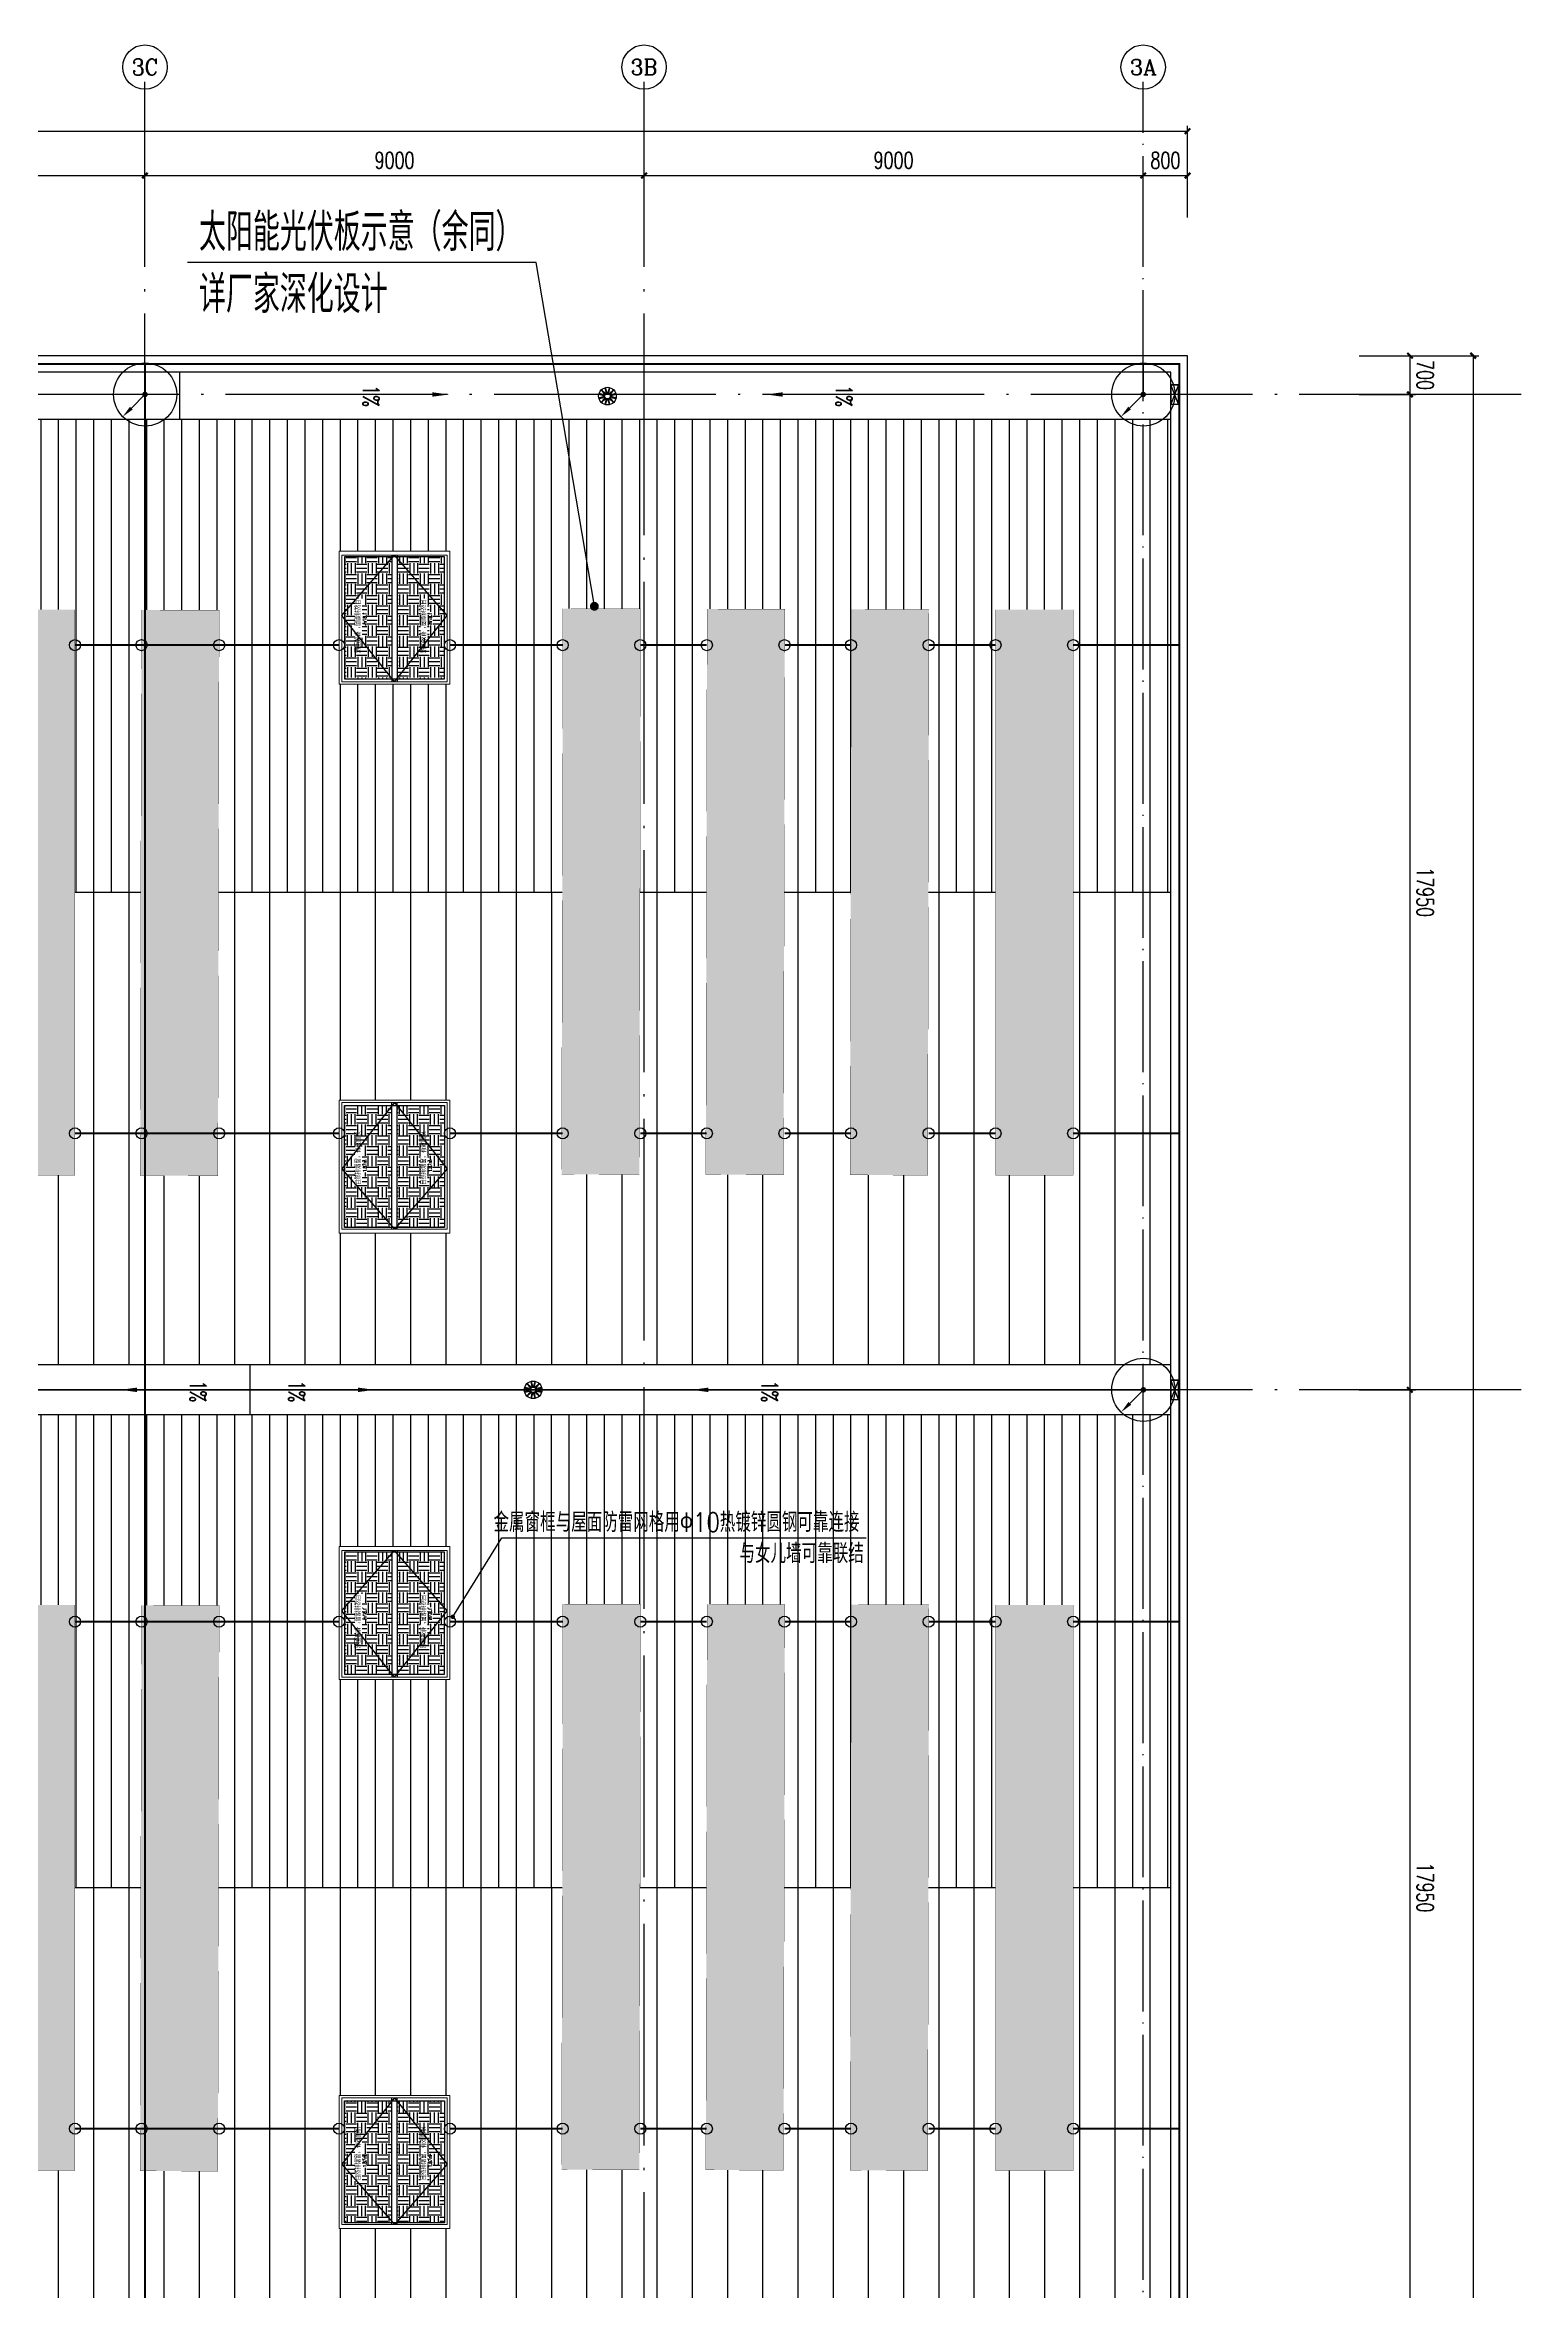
# Model space of a CAD drawing. Extents: x -1396510 to 1250330, y -1892470 to 1623980.
# Drawn here: x -148658 to -122040, y -1457473 to -1416966 of the extents above; entities that cross this region are included whole.
import ezdxf
from ezdxf.enums import TextEntityAlignment as Align

# ---------------------------------------------------------------- set-up
doc = ezdxf.new("R2010")
doc.units = 0
doc.header["$LTSCALE"] = 1000
doc.header["$MEASUREMENT"] = 0
for name, pattern in [('CENTER2', [1.125, 0.75, -0.125, 0.125, -0.125]), ('DOTE', [2.4200000000000004, 2, -0.2, 0.02, -0.2]), ('HIDDEN', [9.524999999999999, 6.35, -3.175])]:
    doc.linetypes.add(name, pattern=pattern)
doc.layers.get('Defpoints').update_dxf_attribs({"color": 210})
for name, color, linetype in [('99平面图例外参$0$A-HATCH-2', 251, 'Continuous'), ('A-AXIS-D', 1, 'Continuous'), ('A-AXIS-DOTE', 14, 'DOTE'), ('A-AXIS-SYMB', 3, 'Continuous'), ('A-DRAIN', 142, 'Continuous'), ('A-HATCH-2', 251, 'Continuous'), ('A-LIN-V', 9, 'Continuous'), ('A-SFCE', 30, 'Continuous'), ('E-电气标注', 84, 'Continuous'), ('LWIRE', 4, 'Continuous'), ('SPACE', 7, 'Continuous'), ('SPACE_HATCH', 8, 'Continuous'), ('TEL_LEAD', 3, 'Continuous'), ('WIRE-接地', 4, 'Continuous'), ('WIRE-照明', 1, 'Continuous'), ('WIRE-避雷', 4, 'Continuous'), ('参考线', 8, 'Continuous'), ('外框', 1, 'HIDDEN'), ('文本', 4, 'Continuous'), ('虹吸溢流', 3, 'Continuous'), ('虹吸雨水斗', 6, 'Continuous'), ('虹吸雨水标注XT', 7, 'Continuous')]:
    doc.layers.add(name, color=color, linetype=linetype)
doc.layers.add('A-云线2', color=3, linetype='Continuous', plot=False)
doc.layers.add('A-加建区域', color=47, linetype='Continuous', plot=False)
doc.layers.add('成型线', color=3, linetype='Continuous', lineweight=18)
doc.styles.add('_TCH_AXIS', font='COMPLEX', dxfattribs={"bigfont": 'GBCBIG'})
doc.styles.add('_TCH_DIM', font='SIMPLEX', dxfattribs={"bigfont": 'GBCBIG'})
doc.styles.add('_TCH_DIM_T3', font='SIMPLEX', dxfattribs={"width": 0.7058823529411765, "bigfont": 'GBCBIG'})
doc.styles.add('_TCH_SPACE', font='SIMPLEX', dxfattribs={"height": 5, "bigfont": 'GBCBIG'})
doc.styles.add('_TEL_DIM', font='SIMPLEX', dxfattribs={"width": 0.8, "height": 3.5, "bigfont": 'HZTXT'})
doc.styles.add('A-DIM_T3', font='SIMPLEX', dxfattribs={"width": 0.7058823529411765, "bigfont": 'GBCBIG'})
doc.styles.get("Standard").update_dxf_attribs({"font": 'gbenor.shx', "bigfont": 'gbcbig.shx'})
doc.dimstyles.new('_TCH_ARCH&&100', dxfattribs={"dimtxt": 297.5, "dimasz": 100, "dimexe": 100, "dimexo": 100, "dimgap": 126.25, "dimtad": 1, "dimdec": 0, "dimzin": 0, "dimdsep": 46, "dimtxsty": '_TCH_DIM_T3', "dimblk": 'ARCHTICK', "dimcen": 0.09, "dimclrt": 7, "dimazin": 2, "dimtfac": 1, "dimtdec": 0, "dimtix": 1, "dimtmove": 2, "dimatfit": 3, "dimfxl": 0, "dimtolj": 1, "dimtzin": 0, "dimarcsym": 0})
doc.dimstyles.new('A-DIM&&100', dxfattribs={"dimtxt": 297.5, "dimasz": 100, "dimexe": 100, "dimexo": 100, "dimgap": 126.25, "dimtad": 1, "dimdec": 0, "dimzin": 0, "dimdsep": 46, "dimtxsty": 'A-DIM_T3', "dimblk": 'ARCHTICK', "dimcen": 0.09, "dimclrt": 7, "dimazin": 2, "dimtfac": 1, "dimtdec": 0, "dimtix": 1, "dimtmove": 2, "dimatfit": 3, "dimfxl": 0, "dimtolj": 1, "dimtzin": 0, "dimarcsym": 0})
pattern_1 = [(90, (-187145.8154680913, -620719.999996184), (-317.5, 0), [])]
pattern_2 = [(90, (-187145.8154680913, -620719.999996184), (-635, 0), [])]
pattern_3 = [(0, (0, 0), (187.5, 187.5), [187.5, -187.5]), (0, (0, 70.3125), (187.5, 187.5), [187.5, -187.5]), (0, (0, 140.625), (187.5, 187.5), [187.5, -187.5]), (90, (23.4375, 164.0625), (-187.5, 187.5), [187.5, -187.5]), (90, (93.75, 164.0625), (-187.5, 187.5), [187.5, -187.5]), (90, (164.0625, 164.0625), (-187.5, 187.5), [187.5, -187.5])]

# ---------------------------------------------------------------- blocks, each defined once
blk = doc.blocks.new('_ArchTick')
at = {"color": 0, "linetype": 'ByBlock', "const_width": 0.4}
blk.add_lwpolyline([(-0.5, -0.5), (0.5, 0.5)], dxfattribs=at)
blk = doc.blocks.new('*D560')
at = {"layer": 'A-AXIS-D', "color": 0, "lineweight": -2, "transparency": 16777216}
for p, q in [((187894.184531906, 700.0000038155122), (188910.0007328114, 700.0000038155118)), ((188810.0007328114, 700.0000038155118), (188810.0007328114, -6.554211394587426e-08)), ((187894.184531906, -6.554185451625879e-08), (188910.0007328114, -6.554214227356875e-08))]:
    blk.add_line(p, q, dxfattribs=at)
at = {"layer": 'Defpoints', "color": 0, "transparency": 16777216}
for p in [(187794.184531906, 700.0000038155122), (187794.184531906, -6.55418261885643e-08), (188810.0007328114, -6.554211394587426e-08)]:
    blk.add_point(p, dxfattribs=at)
at = {"layer": 'A-AXIS-D', "color": 0, "lineweight": -2, "transparency": 16777216, "xscale": 100, "yscale": 100, "zscale": 100}
for p, rotation in [((188810.0007328114, 700.0000038155118), 90), ((188810.0007328114, -6.554211394587426e-08), 270)]:
    blk.add_blockref('_ArchTick', p, dxfattribs=dict(at, rotation=rotation))
at = {"layer": 'A-AXIS-D', "color": 7, "transparency": 16777216, "insert": (189085.0007328114, 350.0000018749852), "char_height": 297.5, "attachment_point": 5, "rotation": 270, "style": 'A-DIM_T3'}
blk.add_mtext('\\A1;700', dxfattribs=at)
blk = doc.blocks.new('*D561')
at = {"layer": 'A-AXIS-D', "color": 0, "lineweight": -2, "transparency": 16777216}
for p, q in [((187894.184531906, -6.554185451625879e-08), (188910.0007328113, -6.554214227356875e-08)), ((188810.0007328113, -6.554211394587426e-08), (188810.0007328113, -17949.99999999314)), ((187894.1845319058, -17949.99999999313), (188910.0007328113, -17949.99999999314))]:
    blk.add_line(p, q, dxfattribs=at)
at = {"layer": 'Defpoints', "color": 0, "transparency": 16777216}
for p in [(187794.184531906, -6.55418261885643e-08), (187794.1845319058, -17949.99999999313), (188810.0007328113, -17949.99999999314)]:
    blk.add_point(p, dxfattribs=at)
at = {"layer": 'A-AXIS-D', "color": 0, "lineweight": -2, "transparency": 16777216, "xscale": 100, "yscale": 100, "zscale": 100}
for p, rotation in [((188810.0007328113, -6.554211394587426e-08), 90), ((188810.0007328113, -17949.99999999314), 270)]:
    blk.add_blockref('_ArchTick', p, dxfattribs=dict(at, rotation=rotation))
at = {"layer": 'A-AXIS-D', "color": 7, "transparency": 16777216, "insert": (189085.0007328113, -8975.000000029337), "char_height": 297.5, "attachment_point": 5, "rotation": 270, "style": 'A-DIM_T3'}
blk.add_mtext('\\A1;17950', dxfattribs=at)
blk = doc.blocks.new('*D562')
at = {"layer": 'A-AXIS-D', "color": 0, "lineweight": -2, "transparency": 16777216}
for p, q in [((187894.1845319058, -17949.99999999313), (188910.0007328111, -17949.99999999314)), ((188810.0007328111, -17949.99999999314), (188810.0007328111, -35899.99999998661)), ((187894.1845319056, -35899.99999998661), (188910.0007328111, -35899.99999998661))]:
    blk.add_line(p, q, dxfattribs=at)
at = {"layer": 'Defpoints', "color": 0, "transparency": 16777216}
for p in [(187794.1845319058, -17949.99999999313), (187794.1845319056, -35899.99999998661), (188810.0007328111, -35899.99999998661)]:
    blk.add_point(p, dxfattribs=at)
at = {"layer": 'A-AXIS-D', "color": 0, "lineweight": -2, "transparency": 16777216, "xscale": 100, "yscale": 100, "zscale": 100}
for p, rotation in [((188810.0007328111, -17949.99999999314), 90), ((188810.0007328111, -35899.99999998661), 270)]:
    blk.add_blockref('_ArchTick', p, dxfattribs=dict(at, rotation=rotation))
at = {"layer": 'A-AXIS-D', "color": 7, "transparency": 16777216, "insert": (189085.0007328111, -26924.99999998987), "char_height": 297.5, "attachment_point": 5, "rotation": 270, "style": 'A-DIM_T3'}
blk.add_mtext('\\A1;17950', dxfattribs=at)
blk = doc.blocks.new('“奔腾”虹吸雨水斗')
at = {"layer": '虹吸雨水斗', "color": 8, "lineweight": 25}
for p, q in [((946944.3575006259, 86684.78362745002), (947028.0217046535, 86657.59554246908)), ((947028.0225120363, 86641.19173321455), (946944.4179662246, 86614.01900706587)), ((947032.2330254515, 86673.31093077212), (946946.2430018323, 86691.58093254315)), ((946981.5729472799, 86752.89512428427), (947040.4342308647, 86687.51744999675)), ((947051.9390358106, 86699.02171509856), (946986.60449177, 86757.83901256899)), ((947047.8582179125, 86793.27368750554), (947066.1447476526, 86707.2243189398)), ((947081.8603335525, 86711.43490229684), (947054.6876074036, 86795.03944810855)), ((947125.4522277878, 86795.09991370716), (947098.2641428069, 86711.4357096796)), ((947113.9795311099, 86707.22438888164), (947132.249532881, 86793.21441250079)), ((947193.5637246221, 86757.8844670532), (947128.1860503346, 86699.02318346837)), ((947139.6903154363, 86687.51837852233), (947198.5076129069, 86752.85292256305)), ((947233.9422878433, 86691.59919642055), (947147.8929192775, 86673.31266668047)), ((947152.1035026347, 86657.59708078073), (947235.7080484463, 86684.76980692943)), ((947235.7685140449, 86614.00518654528), (947152.1043100174, 86641.19327152622)), ((946946.1837268276, 86607.18961757475), (947032.2330953933, 86625.4761473148)), ((947040.4356992345, 86611.27043547296), (946981.6184017641, 86545.93589143225)), ((946986.5622900488, 86540.90434694209), (947051.9399643363, 86599.7656305269)), ((947066.1464835609, 86591.56442511365), (947047.87648179, 86505.5744014945)), ((947054.6737868831, 86503.68890028812), (947081.8618718641, 86587.3531043157)), ((947098.2656811185, 86587.35391169846), (947125.4384072672, 86503.74936588678)), ((947132.2677967583, 86505.51512648973), (947113.9812670184, 86591.5644950555)), ((947128.1869788602, 86599.76709889674), (947193.5215229009, 86540.94980142628)), ((947198.553067391, 86545.89368971103), (947139.6917838062, 86611.27136399854)), ((947147.8929892194, 86625.47788322317), (947233.8830128385, 86607.20788145217))]:
    blk.add_line(p, q, dxfattribs=at)
for centre, radius in [((947090.0630073354, 86649.39440699767), 149.9999999998636), ((947090.0630073354, 86649.39440699764), 47.64705882348608)]:
    blk.add_circle(centre, radius, dxfattribs=at)
for centre, start, end in [((947024.7688896961, 86649.39347772092), 291.6381690381559, 68.36747106928848), ((947033.5161781037, 86682.04066104008), 261.6381690402307, 38.36747106319988), ((947057.4151437385, 86705.94030695265), 231.638169039676, 8.367471067260695), ((947090.0620780587, 86714.68852463702), 201.6381690394507, 338.3674710638043), ((947122.7092613779, 86705.9412362294), 171.638169042018, 308.3674710654842), ((947146.6089072905, 86682.04227059458), 141.6381690427745, 278.3674710689655), ((947155.3571249748, 86649.39533627436), 111.6381690381559, 248.3674710692885), ((947033.5171073804, 86616.74654340072), 321.6381690427745, 98.36747106896546), ((947057.416753293, 86592.84757776589), 351.638169042018, 128.3674710654842), ((947090.0639366122, 86584.10028935828), 21.63816903945068, 158.3674710638043), ((947122.7108709324, 86592.84850704264), 51.63816903967597, 188.3674710672607), ((947146.6098365672, 86616.74815295523), 81.63816904023071, 218.3674710631998)]:
    blk.add_arc(centre, 8.823529411756681, start, end, dxfattribs=at)
blk = doc.blocks.new('434243')
at = {"layer": '文本', "xscale": 1.061320754715, "yscale": 1.061320754715, "zscale": 1.061320754715}
for p in [(-643680.5249859283, 528727.2514006031), (-645020.5249859309, 510807.1993738756)]:
    blk.add_blockref('“奔腾”虹吸雨水斗', p, dxfattribs=at)
blk = doc.blocks.new('w4234233')
at = {"layer": 'A-AXIS-SYMB', "color": 8}
for points in [[(355545.815468092, 826830, 0, 0, 0), (355545.815468092, 825680, 0, 80.00000000000001, 0), (355545.815468092, 825980, 0, 0, 0)], [(355545.815468092, 818809.9999923708, 0, 0, 0), (355545.815468092, 819959.9999923708, 0, 80.00000000000001, 0), (355545.815468092, 819659.9999923708, 0, 0, 0)]]:
    blk.add_lwpolyline(points, format="xyseb", dxfattribs=at)
at = {"layer": 'A-AXIS-SYMB', "color": 7, "style": '_TCH_DIM', "width": 0.7058823529411765}
for p in [(355375.815468092, 826935), (355375.815468092, 818407.4999923708)]:
    blk.add_text('1%%%', height=297.5, dxfattribs=at).set_placement(p)
blk = doc.blocks.new('溢流口')
at = {"layer": '虹吸雨水标注XT'}
for p, q in [((-250, 97.52173360239249), (250, -97.52173360242159)), ((250, 97.52173360239249), (-250, -97.52173360242159)), ((250, -97.52173360242159), (250, 97.52173360239249))]:
    blk.add_line(p, q, dxfattribs=at)
blk.add_lwpolyline([(-250, 97.52173360239249), (250, 97.52173360239249), (250, -97.52173360242159), (-250, -97.52173360242159)], close=True, dxfattribs=at)
blk = doc.blocks.new('w42343eeee')
blk.add_wipeout([(367285.36201962497, 568211.8823127225), (365883.3467330932, 568215.0626106263), (365906.4841525527, 578415.0363684269), (367306.4805506822, 578411.8606441875)]).dxf.layer = '参考线'
at = {"layer": '99平面图例外参$0$A-HATCH-2'}
h = blk.add_hatch(dxfattribs=at)
h.set_pattern_fill('ANSI33', color=256, scale=75)
h.set_pattern_definition([(45, (1135667.221463564, 924695.118585829), (-168.3798022700467, 168.3798022700468), []), (45, (1135835.601338564, 924695.118585829), (-168.3798022700467, 168.3798022700468), [119.0625000000001, -59.53125000000003])])
h.paths.add_polyline_path([(366843.004486084, 550429.953373909), (365843.0085678101, 550432.2217392924)])
h.paths.add_polyline_path([(365906.4840457473, 578415.0363686695), (367306.4804446542, 578411.8606444283), (367283.3431320193, 568211.8868932726), (365883.3467330934, 568215.0626096725)])
at = {"layer": 'E-电气标注', "color": 1, "const_width": 5}
blk.add_lwpolyline([(365906.4841525527, 578415.0363684271), (365883.3467330933, 568215.0626106265), (367283.3431312228, 568211.8868863871), (367306.4805506822, 578411.8606441878)], close=True, dxfattribs=at)
blk = doc.blocks.new('44')
blk.add_wipeout([(277495.815468091, 745319.9999961853), (279895.8547318697, 745319.9999961851), (279895.815468091, 747319.9999961852), (277495.815468091, 747319.9934126738)]).dxf.layer = '参考线'
at = {"layer": 'SPACE_HATCH'}
h = blk.add_hatch(dxfattribs=at)
h.set_pattern_fill('土壤', color=8, scale=50, style=0)
h.set_pattern_definition(pattern_3)
h.paths.add_polyline_path([(277595.8154692653, 746369.9967074657), (279795.8154657534, 746369.9967013941), (279795.8154709901, 747219.9934113587), (277595.8154675254, 747219.9934135819)])
h.paths.add_polyline_path([(278352.3530424843, 746903.9999999983), (279056.8211275907, 746903.9999999983), (279056.8211275907, 747033.9999999983), (278352.3530424843, 747033.9999999983)])
h.paths.add_polyline_path([(278591.1695850375, 746810.7899999983), (278816.5945850375, 746810.7899999983), (278816.5945850375, 746894.9649999983), (278591.1695850375, 746894.9649999983)])
h = blk.add_hatch(dxfattribs=at)
h.set_pattern_fill('土壤', color=8, scale=50, style=0)
h.set_pattern_definition(pattern_3)
h.paths.add_polyline_path([(277595.8154692836, 746269.9967013716), (279795.8154657515, 746269.9967074431), (279795.8154709901, 745420.0065810117), (277595.8154675254, 745420.0065787885)])
h.paths.add_polyline_path([(278352.3530424843, 745723.9999923721), (279056.8211275907, 745723.9999923721), (279056.8211275907, 745853.9999923721), (278352.3530424843, 745853.9999923721)])
h.paths.add_polyline_path([(278591.1695850375, 745630.7899923722), (278816.5945850375, 745630.7899923722), (278816.5945850375, 745714.9649923722), (278591.1695850375, 745714.9649923722)])
at = {"color": 2}
for p, q in [((277565.8154680911, 746369.9967044295), (279850.8154680911, 746369.9967044295)), ((277565.8154680911, 746269.9967044295), (279850.8154680911, 746269.9967044295))]:
    blk.add_line(p, q, dxfattribs=at)
at = {"layer": 'A-SFCE'}
blk.add_lwpolyline([(277595.815468091, 747219.9934126737), (279795.815468091, 747219.9934126737), (279795.815468091, 745419.9999961852), (277595.815468091, 745419.9999961852)], close=True, dxfattribs=at)
at = {"layer": '外框', "color": 8}
for points in [[(279850.815468091, 746319.9999961853), (278658.315468091, 747269.9999961852), (277565.815468091, 746319.9999961852)], [(279850.815468091, 746319.9999961853), (278658.315468091, 745369.9999961852), (277565.815468091, 746319.9999961852)]]:
    blk.add_lwpolyline(points, dxfattribs=at)
at = {"layer": '成型线'}
blk.add_line((279895.815468091, 745319.9999961852), (279895.815468091, 747319.9999961852), dxfattribs=at)
blk.add_lwpolyline([(279895.815468091, 745319.9999961852), (277495.815468091, 745319.9999961853), (277495.815468091, 747319.9999961853), (279895.815468091, 747319.9999961852)], dxfattribs=at)
blk.add_lwpolyline([(279850.815468091, 745369.9999961853), (279850.815468091, 747269.9999961853), (277565.815468091, 747269.9999961852), (277565.815468091, 745369.9999961852)], close=True, dxfattribs=at)
at = {"layer": 'SPACE', "color": 8, "style": '_TCH_SPACE'}
for p in [(278365.3530424843, 746929.9999999983), (278365.3530424843, 745749.9999923721)]:
    blk.add_text('自然排烟窗，有效面积', height=96.45390070921985, dxfattribs=at).set_placement(p)
at = {"layer": 'SPACE', "color": 8, "style": '_TCH_SPACE', "width": 0.7058823529411765}
for s, height, p in [('1.87m', 59.5, (278599.5870850375, 746827.6249999983)), ('2', 29.75, (278791.5870850375, 746862.6249999983)), ('1.87m', 59.5, (278599.5870850375, 745647.6249923721)), ('2', 29.75, (278791.5870850375, 745682.6249923721))]:
    blk.add_text(s, height=height, dxfattribs=at).set_placement(p)
blk = doc.blocks.new('*D5930')
at = {"layer": 'A-AXIS-D', "color": 0, "lineweight": -2, "transparency": 16777216}
for p, q in [((188154.184531906, 700.000003815512), (190049.6748815489, 700.0000038155114)), ((189949.6748815489, 700.0000038155114), (189949.6748815489, -72500.05200195394)), ((188154.1845319056, -72500.05200195394), (190049.6748815489, -72500.05200195394))]:
    blk.add_line(p, q, dxfattribs=at)
at = {"layer": 'Defpoints', "color": 0, "transparency": 16777216}
for p in [(188054.184531906, 700.000003815512), (188054.1845319056, -72500.05200195394), (189949.6748815489, -72500.05200195394)]:
    blk.add_point(p, dxfattribs=at)
at = {"layer": 'A-AXIS-D', "color": 0, "lineweight": -2, "transparency": 16777216, "xscale": 100, "yscale": 100, "zscale": 100}
for p, rotation in [((189949.6748815489, 700.0000038155114), 90), ((189949.6748815489, -72500.05200195394), 270)]:
    blk.add_blockref('_ArchTick', p, dxfattribs=dict(at, rotation=rotation))
at = {"layer": 'A-AXIS-D', "color": 7, "transparency": 16777216, "insert": (190224.6748815489, -35900.02599906922), "char_height": 297.5, "attachment_point": 5, "rotation": 270.00000000000153, "style": '_TCH_DIM_T3'}
blk.add_mtext('\\A1;73200', dxfattribs=at)
blk = doc.blocks.new('*D5952')
at = {"layer": 'A-AXIS-D', "color": 0, "lineweight": -2, "transparency": 16777216}
for p, q in [((156999.9999999999, 3189.775788517552), (156999.9999999999, 4047.785146990791)), ((156999.9999999999, 3947.785146990791), (165999.9999999998, 3947.785146990791)), ((165999.9999999998, 3189.775788517552), (165999.9999999998, 4047.785146990791))]:
    blk.add_line(p, q, dxfattribs=at)
at = {"layer": 'Defpoints', "color": 0, "transparency": 16777216}
for p in [(165999.9999999998, 3947.785146990791), (156999.9999999999, 3089.775788517552), (165999.9999999998, 3089.775788517552)]:
    blk.add_point(p, dxfattribs=at)
at = {"layer": 'A-AXIS-D', "color": 0, "lineweight": -2, "transparency": 16777216, "xscale": 100, "yscale": 100, "zscale": 100, "rotation": 180}
blk.add_blockref('_ArchTick', (156999.9999999999, 3947.785146990791), dxfattribs=at)
at = {"layer": 'A-AXIS-D', "color": 0, "lineweight": -2, "transparency": 16777216, "xscale": 100, "yscale": 100, "zscale": 100}
blk.add_blockref('_ArchTick', (165999.9999999998, 3947.785146990791), dxfattribs=at)
at = {"layer": 'A-AXIS-D', "color": 7, "transparency": 16777216, "insert": (161499.9999999998, 4222.785146990791), "char_height": 297.5, "attachment_point": 5, "style": '_TCH_DIM_T3'}
blk.add_mtext('\\A1;9000', dxfattribs=at)
blk = doc.blocks.new('*D5953')
at = {"layer": 'A-AXIS-D', "color": 0, "lineweight": -2, "transparency": 16777216}
for p, q in [((165999.9999999998, 3189.775788517552), (165999.9999999998, 4047.785146990791)), ((165999.9999999998, 3947.785146990791), (174999.9999999998, 3947.785146990791)), ((174999.9999999998, 3189.775788517552), (174999.9999999998, 4047.785146990791))]:
    blk.add_line(p, q, dxfattribs=at)
at = {"layer": 'Defpoints', "color": 0, "transparency": 16777216}
for p in [(174999.9999999998, 3947.785146990791), (165999.9999999998, 3089.775788517552), (174999.9999999998, 3089.775788517552)]:
    blk.add_point(p, dxfattribs=at)
at = {"layer": 'A-AXIS-D', "color": 0, "lineweight": -2, "transparency": 16777216, "xscale": 100, "yscale": 100, "zscale": 100, "rotation": 180}
blk.add_blockref('_ArchTick', (165999.9999999998, 3947.785146990791), dxfattribs=at)
at = {"layer": 'A-AXIS-D', "color": 0, "lineweight": -2, "transparency": 16777216, "xscale": 100, "yscale": 100, "zscale": 100}
blk.add_blockref('_ArchTick', (174999.9999999998, 3947.785146990791), dxfattribs=at)
at = {"layer": 'A-AXIS-D', "color": 7, "transparency": 16777216, "insert": (170499.9999999998, 4222.785146990791), "char_height": 297.5, "attachment_point": 5, "style": '_TCH_DIM_T3'}
blk.add_mtext('\\A1;9000', dxfattribs=at)
blk = doc.blocks.new('*D5954')
at = {"layer": 'A-AXIS-D', "color": 0, "lineweight": -2, "transparency": 16777216}
for p, q in [((174999.9999999998, 3189.775788517552), (174999.9999999998, 4047.785146990791)), ((174999.9999999998, 3947.785146990791), (183999.9999999999, 3947.785146990791)), ((183999.9999999999, 3189.775788517552), (183999.9999999999, 4047.785146990791))]:
    blk.add_line(p, q, dxfattribs=at)
at = {"layer": 'Defpoints', "color": 0, "transparency": 16777216}
for p in [(183999.9999999999, 3947.785146990791), (174999.9999999998, 3089.775788517552), (183999.9999999999, 3089.775788517552)]:
    blk.add_point(p, dxfattribs=at)
at = {"layer": 'A-AXIS-D', "color": 0, "lineweight": -2, "transparency": 16777216, "xscale": 100, "yscale": 100, "zscale": 100, "rotation": 180}
blk.add_blockref('_ArchTick', (174999.9999999998, 3947.785146990791), dxfattribs=at)
at = {"layer": 'A-AXIS-D', "color": 0, "lineweight": -2, "transparency": 16777216, "xscale": 100, "yscale": 100, "zscale": 100}
blk.add_blockref('_ArchTick', (183999.9999999999, 3947.785146990791), dxfattribs=at)
at = {"layer": 'A-AXIS-D', "color": 7, "transparency": 16777216, "insert": (179499.9999999998, 4222.785146990791), "char_height": 297.5, "attachment_point": 5, "style": '_TCH_DIM_T3'}
blk.add_mtext('\\A1;9000', dxfattribs=at)
blk = doc.blocks.new('*D5955')
at = {"layer": 'A-AXIS-D', "color": 0, "lineweight": -2, "transparency": 16777216}
for p, q in [((183999.9999999999, 3189.775788517552), (183999.9999999999, 4047.785146990791)), ((183999.9999999999, 3947.785146990791), (184799.9999921249, 3947.785146990791)), ((184799.9999921249, 3189.775788517552), (184799.9999921249, 4047.785146990791))]:
    blk.add_line(p, q, dxfattribs=at)
at = {"layer": 'Defpoints', "color": 0, "transparency": 16777216}
for p in [(184799.9999921249, 3947.785146990791), (183999.9999999999, 3089.775788517552), (184799.9999921249, 3089.775788517552)]:
    blk.add_point(p, dxfattribs=at)
at = {"layer": 'A-AXIS-D', "color": 0, "lineweight": -2, "transparency": 16777216, "xscale": 100, "yscale": 100, "zscale": 100, "rotation": 180}
blk.add_blockref('_ArchTick', (183999.9999999999, 3947.785146990791), dxfattribs=at)
at = {"layer": 'A-AXIS-D', "color": 0, "lineweight": -2, "transparency": 16777216, "xscale": 100, "yscale": 100, "zscale": 100}
blk.add_blockref('_ArchTick', (184799.9999921249, 3947.785146990791), dxfattribs=at)
at = {"layer": 'A-AXIS-D', "color": 7, "transparency": 16777216, "insert": (184399.9999960624, 4222.785146990791), "char_height": 297.5, "attachment_point": 5, "style": '_TCH_DIM_T3'}
blk.add_mtext('\\A1;800', dxfattribs=at)
blk = doc.blocks.new('*D5956')
at = {"layer": 'A-AXIS-D', "color": 0, "lineweight": -2, "transparency": 16777216}
for p, q in [((-900.0000002816089, 3289.775788517552), (-900.0000002816088, 4847.785146990791)), ((-900.0000002816088, 4747.785146990791), (184799.9999921249, 4747.785146990791)), ((184799.9999921249, 3289.775788517552), (184799.9999921249, 4847.785146990791))]:
    blk.add_line(p, q, dxfattribs=at)
at = {"layer": 'Defpoints', "color": 0, "transparency": 16777216}
for p in [(184799.9999921249, 4747.785146990791), (-900.0000002816089, 3189.775788517552), (184799.9999921249, 3189.775788517552)]:
    blk.add_point(p, dxfattribs=at)
at = {"layer": 'A-AXIS-D', "color": 0, "lineweight": -2, "transparency": 16777216, "xscale": 100, "yscale": 100, "zscale": 100, "rotation": 180}
blk.add_blockref('_ArchTick', (-900.0000002816088, 4747.785146990791), dxfattribs=at)
at = {"layer": 'A-AXIS-D', "color": 0, "lineweight": -2, "transparency": 16777216, "xscale": 100, "yscale": 100, "zscale": 100}
blk.add_blockref('_ArchTick', (184799.9999921249, 4747.785146990791), dxfattribs=at)
at = {"layer": 'A-AXIS-D', "color": 7, "transparency": 16777216, "insert": (91949.99999592164, 5022.785146990791), "char_height": 297.5, "attachment_point": 5, "style": '_TCH_DIM_T3'}
blk.add_mtext('\\A1;185700', dxfattribs=at)
blk = doc.blocks.new('$TelecSys$00000080')
for p, q in [((-0.7000000000007276, -0.7000000000007276), (0, 0)), ((0.1041666666678793, 0.1041666666660603), (0.1041666666678793, 0.1041666666660603)), ((-0.1041666666678793, -0.1041666666660603), (-0.1041666666678793, -0.1041666666660603))]:
    blk.add_line(p, q)
at = {"const_width": 0.1425}
blk.add_lwpolyline([(0.07125000000087311, 0, 1), (-0.07125000000087311, 0, 1)], format="xyb", close=True, dxfattribs=at)
blk.add_solid([(-0.6300000000010186, -0.7700000000004366), (-0.7700000000004366, -0.6299999999991996), (-1.150000000001455, -1.149999999999636)])
at = {"width": 0.8, "flags": 9}
blk.add_attdef('A', (0, 0), '', height=2e-05, rotation=180, dxfattribs=at)
blk = doc.blocks.new('$TelecSys$00000010')
blk.add_circle((0, 0, 1e-08), 1)
blk = doc.blocks.new('世赫3#厂房屋顶0821')
at = {"layer": 'A-HATCH-2'}
h = blk.add_hatch(dxfattribs=at)
h.set_pattern_fill('ANSI31', color=256, scale=200, angle=45)
h.set_pattern_definition(pattern_1)
h.paths.add_polyline_path([(46734.18453190825, -8975.000000014435), (179269.9021702178, -8975.000000044238), (184500.0000216862, -8975.000000029337), (184500.0000243643, -450.000000057742), (17311.08193592611, -450.000000057742), (14639.25533946475, -8684.62378295639), (14545.03914693312, -8975.000000029337)])
h = blk.add_hatch(dxfattribs=at)
h.set_pattern_fill('ANSI31', color=256, scale=400, angle=45)
h.set_pattern_definition(pattern_2)
h.paths.add_polyline_path([(46734.18453190825, -8975.000000044238), (179269.9021702178, -8975.000000014435), (184500.0000140453, -8975.000000029337), (184500.0000243643, -17500.00000000093), (11778.99635794014, -17500.00000000093), (14545.03914693312, -8975.000000029337), (34104.18453190872, -8975.000000029337)])
h = blk.add_hatch(dxfattribs=at)
h.set_pattern_fill('ANSI31', color=256, scale=200, angle=45)
h.set_pattern_definition(pattern_1)
h.paths.add_polyline_path([(46734.184516676, -26924.99999995762), (179269.9021549856, -26924.99999998743), (184500.0000064539, -26924.99999997253), (184500.0000091321, -18400.00000000093), (11486.98011042085, -18400.00000000093), (8732.433071799227, -26889.56986407412), (13809.11440937012, -26924.99999997253)])
h = blk.add_hatch(dxfattribs=at)
h.set_pattern_fill('ANSI31', color=256, scale=400, angle=45)
h.set_pattern_definition(pattern_2)
h.paths.add_polyline_path([(46734.184516676, -26924.99999998743), (179269.9021549856, -26924.99999995762), (184499.999998813, -26924.99999997253), (184500.0000091321, -35449.99999994412), (5954.894532416365, -35450.00000000128), (8720.937321418663, -26925.00000000105), (34104.18451667647, -26924.99999997253)])
at = {"layer": 'A-AXIS-D'}
for centre in [(166000.0000000002, 5903.960313379182), (175000.0000000002, 5903.960313379182), (184000, 5903.960313379182)]:
    blk.add_circle(centre, 400, dxfattribs=at)
at = {"layer": 'A-AXIS-DOTE', "color": 8, "ltscale": 2}
for p, q in [((166000, -79979.99999618402), (166000, 5640.000003815978)), ((175000, -79979.99999618402), (175000, 5640.000003815978)), ((190814.1845319087, -9.313225746154785e-10), (-5155.815468091285, 0)), ((190814.1845319087, -17950.00000000093), (-5155.815468091285, -17950))]:
    blk.add_line(p, q, dxfattribs=at)
at = {"layer": 'A-AXIS-DOTE', "color": 8}
blk.add_line((183999.9999999998, -79979.99999618402), (184000, 5640.000003815978), dxfattribs=at)
at = {"layer": 'A-AXIS-SYMB', "color": 8}
blk.add_line((173054.1845319087, 2380.000003815978), (166764.1845319087, 2380.000003815978), dxfattribs=at)
at = {"layer": 'A-DRAIN'}
for p, q in [((166620.0000000024, 399.9536194166867), (166620.0000000024, -450.000000057742)), ((167900.0000000015, -18400.00000000093), (167900.0000000015, -17500.00000000093))]:
    blk.add_line(p, q, dxfattribs=at)
at = {"layer": 'A-LIN-V'}
for points in [[(184499.9999999998, -450.000000057742), (17311.08193592611, -450.000000057742), (11778.99635794014, -17500.00000000093)], [(184499.9999999998, -17500.00000000093), (11778.99635794014, -17500.00000000093)], [(184499.9999999998, -18400.00000000093), (11486.98011042085, -18400.00000000093)]]:
    blk.add_lwpolyline(points, dxfattribs=at)
at = {"layer": 'A-SFCE'}
for points in [[(184800.0000052028, -72499.99999714294), (184800.0000153922, 699.947997125797), (16632.89277716144, 700.0000039680162), (-899.9999227537774, -53336.73104772158), (-899.9999227537774, -54350.00000000058), (-300.0002615137491, -54350.00000000058)], [(-599.9999214824056, -56150.0000000007), (-599.9998494340107, -72200.05200102099), (184500.0000052445, -72200.05202678673), (184500.0000153503, 399.9480899028713), (16850.95031567826, 399.9999365322292), (-599.9999227537774, -53384.18278621556), (-599.9999227537774, -54050.00000000058), (-300.0002615137491, -54050.00000000058)], [(13809.11442460236, -8975.000000029337), (184500.0000149661, -8975.000000029337)], [(7976.909604713204, -26925.00000000105), (184500.0000149661, -26925.00000000105)]]:
    blk.add_lwpolyline(points, dxfattribs=at)
at = {"layer": 'A-加建区域', "color": 8, "rotation": 270}
for p in [(-648479.999996183, 355545.8154680914), (-660125.8154642768, 337595.8154680914), (-649819.9999961855, 337595.8154680914)]:
    blk.add_blockref('w4234233', p, dxfattribs=at)
at = {"layer": '虹吸溢流', "ltscale": 200, "xscale": -0.70754716981, "yscale": 0.70754716981, "zscale": 0.70754716981, "rotation": 270}
for p in [(184569.001231906, -9.313225746154785e-10), (184569.0012319058, -17950.00000000093)]:
    blk.add_blockref('溢流口', p, dxfattribs=at)
at = {"layer": '虹吸雨水斗'}
blk.add_blockref('434243', (-187145.8154680913, -620719.999996184), dxfattribs=at)
at = {"layer": 'A-AXIS-D', "color": 7, "style": '_TCH_AXIS'}
for s, height, p, p2 in [('3C', 294.2760132042729, (165761.7765607396, 5756.822306777046), (166238.2234392608, 5756.822306777046)), ('3B', 282.1677742934883, (174758.1419077487, 5762.876426232438), (175241.8580922518, 5762.876426232438)), ('3A', 276.4190908966939, (183756.4879437339, 5765.750767930836), (184243.5120562661, 5765.750767930836))]:
    blk.add_text(s, height=height, dxfattribs=at).set_placement(p, p2, align=Align.FIT)
at = {"layer": 'A-AXIS-SYMB', "color": 7, "style": '_TCH_DIM'}
for s, p in [('太阳能光伏板示意（余同）', (166974.1845319087, 2590.000003815978)), ('详厂家深化设计', (166974.1845319087, 1470.000003815978))]:
    blk.add_text(s, height=675.177304964539, dxfattribs=at).set_placement(p)
at = {"layer": 'A-AXIS-D'}
for base, p1, p2, picture, middle in [((184799.9999921249, 4747.785146990791), (-900.0000002816089, 3189.775788517552), (184799.9999921249, 3189.775788517552), '*D5956', (91949.99999592164, 5022.785146990791)), ((165999.9999999998, 3947.785146990791), (156999.9999999999, 3089.775788517552), (165999.9999999998, 3089.775788517552), '*D5952', (161499.9999999998, 4222.785146990791)), ((174999.9999999998, 3947.785146990791), (165999.9999999998, 3089.775788517552), (174999.9999999998, 3089.775788517552), '*D5953', (170499.9999999998, 4222.785146990791)), ((183999.9999999999, 3947.785146990791), (174999.9999999998, 3089.775788517552), (183999.9999999999, 3089.775788517552), '*D5954', (179499.9999999998, 4222.785146990791)), ((184799.9999921249, 3947.785146990791), (183999.9999999999, 3089.775788517552), (184799.9999921249, 3089.775788517552), '*D5955', (184399.9999960624, 4222.785146990791))]:
    dim = blk.add_linear_dim(base=base, p1=p1, p2=p2, angle=0, dimstyle='_TCH_ARCH&&100', dxfattribs=at)
    dim.commit()
    dim.dimension.update_dxf_attribs({"geometry": picture, "text_midpoint": middle, "dimtype": 161})
for base, p1, p2, angle, picture, middle in [((188810.0007328114, -6.554211394587426e-08), (187794.184531906, 700.0000038155122), (187794.184531906, -6.55418261885643e-08), 270, '*D560', (189085.0007328114, 350.0000018749852)), ((188810.0007328113, -17949.99999999314), (187794.184531906, -6.55418261885643e-08), (187794.1845319058, -17949.99999999313), 269.9999999999993, '*D561', (189085.0007328113, -8975.000000029337)), ((188810.0007328111, -35899.99999998661), (187794.1845319058, -17949.99999999313), (187794.1845319056, -35899.99999998661), 269.9999999999993, '*D562', (189085.0007328111, -26924.99999998987))]:
    dim = blk.add_linear_dim(base=base, p1=p1, p2=p2, angle=angle, dimstyle='A-DIM&&100', override={"dimgap": 0}, dxfattribs=at)
    dim.commit()
    dim.dimension.update_dxf_attribs({"geometry": picture, "text_midpoint": middle, "dimtype": 129, "text_rotation": 270})
dim = blk.add_linear_dim(base=(189949.6748815489, -72500.05200195394), p1=(188054.184531906, 700.000003815512), p2=(188054.1845319056, -72500.05200195394), angle=269.99999999999966, dimstyle='_TCH_ARCH&&100', dxfattribs=at)
dim.commit()
dim.dimension.update_dxf_attribs({"geometry": '*D5930', "text_midpoint": (190224.6748815489, -35900.02599906922), "dimtype": 161, "text_rotation": 270.0000000000015})
at = {"layer": 'A-LIN-V', "xscale": -1, "rotation": 90}
for p in [(916820.0976888135, 274670.7638303984), (916820.0976888135, 256720.7638304267)]:
    blk.add_blockref('44', p, dxfattribs=at)
at = {"layer": 'A-LIN-V', "rotation": 90}
for p in [(916820.0978259707, -292620.8671057842), (916820.0978259707, -310570.867105756)]:
    blk.add_blockref('44', p, dxfattribs=at)
at = {"layer": 'A-SFCE'}
for p, rotation in [((-201255.9563369753, -601073.9810226329), 0.1299683941899633), ((-183255.9562988283, -601073.9810226329), 0.1299683941899634)]:
    blk.add_blockref('w42343eeee', p, dxfattribs=dict(at, rotation=rotation))
for p in [(-199968.9631271364, -600251.3540070422), (-192368.9489593508, -600227.7369478114), (-189768.9524459841, -600233.6347287067), (-187168.9560394289, -600239.5325096019)]:
    blk.add_blockref('w42343eeee', p, dxfattribs=at)
for p, rotation in [((-201255.9563446047, -583123.9810245403), 0.1299683941899633), ((-183255.9563064577, -583123.9810226329), 0.1299683941899634)]:
    blk.add_blockref('w42343eeee', p, dxfattribs=dict(at, rotation=rotation))
for p in [(-199968.963157654, -582301.3540079959), (-192368.9488983156, -582277.736952103), (-189768.9524993898, -582283.6347320445), (-187168.9559860231, -582289.5325096019)]:
    blk.add_blockref('w42343eeee', p, dxfattribs=at)
at = {"layer": 'A-AXIS-SYMB', "color": 8}
blk.add_line((174103.8899525626, -3819.86329424358), (173054.1845319087, 2380.000003815978), dxfattribs=at)
at = {"layer": 'A-AXIS-SYMB', "color": 8, "const_width": 80}
blk.add_lwpolyline([(174110.5673630539, -3859.302008587879, 1), (174097.2125420714, -3780.424579899281, 1)], format="xyb", close=True, dxfattribs=at)

msp = doc.modelspace()

# ---------------------------------------------------------------- block references
at = {"layer": 'A-云线2'}
msp.add_blockref('世赫3#厂房屋顶0821', (-312854.1845319086, -1423270), dxfattribs=at)

# ---------------------------------------------------------------- next in the draw order: linework, layer by layer
at = {"layer": 'TEL_LEAD'}
for p, q in [((-141304.6903569215, -1445313.051811124), (-140420, -1443890)), ((-140420, -1443890), (-133850, -1443890))]:
    msp.add_line(p, q, dxfattribs=at)
at = {"layer": 'TEL_LEAD', "const_width": 40}
msp.add_lwpolyline([(-141315.2498191662, -1445330.037032851, 1), (-141294.1308946769, -1445296.066589397, 1)], format="xyb", close=True, dxfattribs=at)
at = {"layer": 'WIRE-接地', "linetype": 'CENTER2', "const_width": 35}
for points in [[(-146854.1845319086, -1422720.00002975), (-146854.1845319086, -1495620.049372659)], [(-148114.7906147729, -1427790.134284985), (-143354.0835475242, -1427789.999999907)], [(-141354.0868392799, -1427789.999999907), (-139322.4616874586, -1427789.999999908)], [(-137921.9515437232, -1427789.999999908), (-136722.451849091, -1427789.999999908)], [(-135321.9428727129, -1427789.999999908), (-134122.4420183473, -1427789.999999908)], [(-132721.9342093271, -1427789.999999908), (-131516.6599865298, -1427789.999999908)], [(-130116.1563256696, -1427789.999999908), (-128204.1845250042, -1427789.999999908)], [(-148114.7906147726, -1436595.18631565), (-143354.083547524, -1436595.052030572)], [(-141354.0868392797, -1436595.052030572), (-139322.4616874583, -1436595.052030572)], [(-137921.951543723, -1436595.052030572), (-136722.4518490907, -1436595.052030572)], [(-135321.9428727127, -1436595.052030573), (-134122.442018347, -1436595.052030573)], [(-132721.9342093268, -1436595.052030573), (-131516.6599865295, -1436595.052030573)], [(-130116.1563256693, -1436595.052030573), (-128204.1845250039, -1436595.052030573)], [(-302114.819174844, -1441220.000000001), (-128204.187817571, -1441220.000000001)], [(-148114.7906147729, -1445400.134284985), (-143354.0835475242, -1445399.999999907)], [(-141354.0868392799, -1445399.999999907), (-139322.4616874586, -1445399.999999908)], [(-137921.9515437232, -1445399.999999908), (-136722.451849091, -1445399.999999908)], [(-135321.9428727129, -1445399.999999908), (-134122.4420183473, -1445399.999999908)], [(-132721.9342093271, -1445399.999999908), (-131516.6599865298, -1445399.999999908)], [(-130116.1563256696, -1445399.999999908), (-128204.1845250042, -1445399.999999908)], [(-148114.7906147727, -1454545.186315651), (-143354.083547524, -1454545.052030572)], [(-141354.0868392798, -1454545.052030572), (-139322.4616874584, -1454545.052030573)], [(-137921.951543723, -1454545.052030573), (-136722.4518490908, -1454545.052030573)], [(-135321.9428727128, -1454545.052030573), (-134122.4420183471, -1454545.052030573)], [(-132721.9342093269, -1454545.052030573), (-131516.6599865296, -1454545.052030573)], [(-130116.1563256694, -1454545.052030573), (-128204.184525004, -1454545.052030574)]]:
    msp.add_lwpolyline(points, dxfattribs=at)
at = {"layer": 'WIRE-照明', "color": 6, "linetype": 'Continuous'}
for centre in [(-146850.1845319234, -1423270.000000018), (-128850.184531923, -1423270.000000019), (-128850.1845319231, -1441220.000000019)]:
    msp.add_circle(centre, 569.2209588554177, dxfattribs=at)
at = {"layer": 'WIRE-避雷', "linetype": 'Continuous', "const_width": 35}
for points in [[(-313604.1843807069, -1495620.052001), (-313604.1844540267, -1479270.000000001), (-313304.1846240424, -1479270.000000001), (-313304.1846240446, -1477470), (-313604.1844546624, -1477470), (-313604.1844546624, -1476630.456916969), (-296112.2629854887, -1422720.00002975), (-128204.1845165374, -1422720.00002975), (-128204.1845266849, -1495620.026011965), (-313604.1843807069, -1495620.052001)], [(-128854.1845319085, -1422719.973896939), (-128854.1845319085, -1423270.02326958)]]:
    msp.add_lwpolyline(points, dxfattribs=at)

# ---------------------------------------------------------------- next in the draw order: block references
at = {"layer": 'LWIRE'}
for name, p, xscale, yscale, zscale in [('$TelecSys$00000080', (-146854.1845319086, -1423270.000000001), 350, 350, 350), ('$TelecSys$00000080', (-128854.1845319086, -1423270.000000001), 350, 350, 350), ('$TelecSys$00000010', (-148114.7906147729, -1427790.134284985), 100, 100, 100), ('$TelecSys$00000010', (-146916.6636178648, -1427790.100489464), 100, 100, 100), ('$TelecSys$00000010', (-145516.6636178647, -1427790.100489464), 100, 100, 100), ('$TelecSys$00000010', (-143354.0835475242, -1427789.999999907), 100, 100, 100), ('$TelecSys$00000010', (-141354.08683928, -1427789.999999895), 100, 100, 100), ('$TelecSys$00000010', (-139322.4616874585, -1427789.999999908), 100, 100, 100), ('$TelecSys$00000010', (-137921.9515437232, -1427789.999999908), 100, 100, 100), ('$TelecSys$00000010', (-136722.4518490909, -1427789.999999908), 100, 100, 100), ('$TelecSys$00000010', (-135321.9428727129, -1427789.999999908), 100, 100, 100), ('$TelecSys$00000010', (-134122.4420183472, -1427789.999999908), 100, 100, 100), ('$TelecSys$00000010', (-132721.9342093271, -1427789.999999908), 100, 100, 100), ('$TelecSys$00000010', (-131516.6599865297, -1427789.999999908), 100, 100, 100), ('$TelecSys$00000010', (-130116.1563256696, -1427789.999999908), 100, 100, 100), ('$TelecSys$00000010', (-148114.7906147726, -1436595.18631565), 100, 100, 100), ('$TelecSys$00000010', (-146916.6636178646, -1436595.152520129), 100, 100, 100), ('$TelecSys$00000010', (-145516.6636178645, -1436595.152520129), 100, 100, 100), ('$TelecSys$00000010', (-143354.083547524, -1436595.052030572), 100, 100, 100), ('$TelecSys$00000010', (-141354.0868392798, -1436595.05203056), 100, 100, 100), ('$TelecSys$00000010', (-139322.4616874583, -1436595.052030572), 100, 100, 100), ('$TelecSys$00000010', (-137921.951543723, -1436595.052030572), 100, 100, 100), ('$TelecSys$00000010', (-136722.4518490906, -1436595.052030572), 100, 100, 100), ('$TelecSys$00000010', (-135321.9428727127, -1436595.052030573), 100, 100, 100), ('$TelecSys$00000010', (-134122.442018347, -1436595.052030573), 100, 100, 100), ('$TelecSys$00000010', (-132721.9342093268, -1436595.052030573), 100, 100, 100), ('$TelecSys$00000010', (-131516.6599865294, -1436595.052030573), 100, 100, 100), ('$TelecSys$00000010', (-130116.1563256693, -1436595.052030573), 100, 100, 100), ('$TelecSys$00000080', (-128850.1845319231, -1441220.000000001), 350, 350, 350), ('$TelecSys$00000010', (-148114.7906147729, -1445400.134284985), 100, 100, 100), ('$TelecSys$00000010', (-146916.6636178648, -1445400.100489464), 100, 100, 100), ('$TelecSys$00000010', (-145516.6636178647, -1445400.100489464), 100, 100, 100), ('$TelecSys$00000010', (-143354.0835475242, -1445399.999999907), 100, 100, 100), ('$TelecSys$00000010', (-141354.08683928, -1445399.999999895), 100, 100, 100), ('$TelecSys$00000010', (-139322.4616874585, -1445399.999999908), 100, 100, 100), ('$TelecSys$00000010', (-137921.9515437232, -1445399.999999908), 100, 100, 100), ('$TelecSys$00000010', (-136722.4518490909, -1445399.999999908), 100, 100, 100), ('$TelecSys$00000010', (-135321.9428727129, -1445399.999999908), 100, 100, 100), ('$TelecSys$00000010', (-134122.4420183472, -1445399.999999908), 100, 100, 100), ('$TelecSys$00000010', (-132721.9342093271, -1445399.999999908), 100, 100, 100), ('$TelecSys$00000010', (-131516.6599865297, -1445399.999999908), 100, 100, 100), ('$TelecSys$00000010', (-130116.1563256696, -1445399.999999908), 100, 100, 100), ('$TelecSys$00000010', (-148114.7906147727, -1454545.186315651), 100, 100, 100), ('$TelecSys$00000010', (-146916.6636178647, -1454545.152520129), 100, 100, 100), ('$TelecSys$00000010', (-145516.6636178645, -1454545.152520129), 100, 100, 100), ('$TelecSys$00000010', (-143354.083547524, -1454545.052030572), 100, 100, 100), ('$TelecSys$00000010', (-141354.0868392798, -1454545.05203056), 100, 100, 100), ('$TelecSys$00000010', (-139322.4616874583, -1454545.052030573), 100, 100, 100), ('$TelecSys$00000010', (-137921.951543723, -1454545.052030573), 100, 100, 100), ('$TelecSys$00000010', (-136722.4518490907, -1454545.052030573), 100, 100, 100), ('$TelecSys$00000010', (-135321.9428727127, -1454545.052030573), 100, 100, 100), ('$TelecSys$00000010', (-134122.442018347, -1454545.052030573), 100, 100, 100), ('$TelecSys$00000010', (-132721.9342093269, -1454545.052030573), 100, 100, 100), ('$TelecSys$00000010', (-131516.6599865295, -1454545.052030573), 100, 100, 100), ('$TelecSys$00000010', (-130116.1563256694, -1454545.052030573), 100, 100, 100)]:
    msp.add_blockref(name, p, dxfattribs=dict(at, xscale=xscale, yscale=yscale, zscale=zscale))

# ---------------------------------------------------------------- next in the draw order: texts
at = {"layer": 'TEL_LEAD', "color": 7, "style": '_TEL_DIM', "width": 0.8}
for s, p in [('金属窗框与屋面防雷网格用Φ10热镀锌圆钢可靠连接', (-140568.5433070866, -1443782.244094488)), ('与女儿墙可靠联结', (-136133.2677165354, -1444345))]:
    msp.add_text(s, height=350, dxfattribs=at).set_placement(p)

doc.saveas('drawing.dxf')
